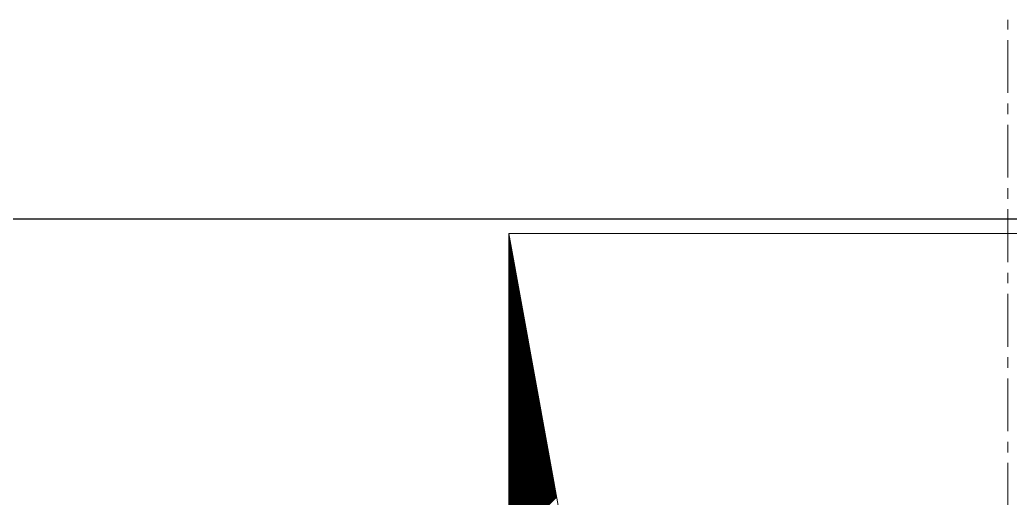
# Model space of a CAD drawing. Header units: millimetres. Extents: x -1319 to 21258, y 10038 to 27532.
# Drawn here: x 16878.3 to 17027.1, y 15767.3 to 15839.1 of the extents above; entities that cross this region are included whole.
import ezdxf

# ---------------------------------------------------------------- set-up
doc = ezdxf.new("R2010")
doc.units = ezdxf.units.MM
doc.linetypes.add('CENTER', pattern=[12.7, 7.9375, -1.5875, 1.5875, -1.5875])
doc.layers.add('2', color=7, linetype='Continuous')
doc.layers.add('CEN', color=1, linetype='CENTER', lineweight=9)
doc.layers.add('CIVIL', color=6, linetype='Continuous', lineweight=9)

# ---------------------------------------------------------------- blocks, each defined once
blk = doc.blocks.new('A$Cfeb8c868')
at = {"layer": '2', "color": 4, "linetype": 'Continuous'}
blk.add_line((11374.98, -7672.85), (10527.98, -7672.85), dxfattribs=at)
blk = doc.blocks.new('A$C8184bacf')
at = {"layer": 'CEN', "color": 1}
blk.add_line((11300, -7857.1, 448149755.6), (11300, -7642.92, 448149755.6), dxfattribs=at)
at = {"layer": 'CIVIL', "color": 1}
for p, q in [((11225, -7675.01, 448149755.6), (11375, -7675.01, 448149755.6)), ((11225, -7825.01, 448149755.6), (11225, -7675.01, 448149755.6)), ((11225, -7675.01, 448149755.6), (11245, -7785.01, 448149755.6))]:
    blk.add_line(p, q, dxfattribs=at)
at = {"layer": 'CIVIL', "color": 1, "linetype": 'Continuous'}
for p, q in [((11225.02, -7675.12, 448149755.6), (11225, -7675.14, 448149755.6)), ((11225.05, -7675.27, 448149755.6), (11225, -7675.32, 448149755.6)), ((11225.07, -7675.42, 448149755.6), (11225, -7675.49, 448149755.6)), ((11225.1, -7675.57, 448149755.6), (11225, -7675.67, 448149755.6)), ((11225.13, -7675.72, 448149755.6), (11225, -7675.85, 448149755.6)), ((11225.16, -7675.87, 448149755.6), (11225, -7676.02, 448149755.6)), ((11225.18, -7676.02, 448149755.6), (11225, -7676.2, 448149755.6)), ((11225.21, -7676.17, 448149755.6), (11225, -7676.38, 448149755.6)), ((11225.24, -7676.32, 448149755.6), (11225, -7676.55, 448149755.6)), ((11225.26, -7676.47, 448149755.6), (11225, -7676.73, 448149755.6)), ((11225.29, -7676.61, 448149755.6), (11225, -7676.91, 448149755.6)), ((11225.32, -7676.76, 448149755.6), (11225, -7677.08, 448149755.6)), ((11225.35, -7676.91, 448149755.6), (11225, -7677.26, 448149755.6)), ((11225.37, -7677.06, 448149755.6), (11225, -7677.44, 448149755.6)), ((11225.4, -7677.21, 448149755.6), (11225, -7677.61, 448149755.6)), ((11225.43, -7677.36, 448149755.6), (11225, -7677.79, 448149755.6)), ((11225.46, -7677.51, 448149755.6), (11225, -7677.97, 448149755.6)), ((11225.48, -7677.66, 448149755.6), (11225, -7678.14, 448149755.6)), ((11225.51, -7677.81, 448149755.6), (11225, -7678.32, 448149755.6)), ((11225.54, -7677.96, 448149755.6), (11225, -7678.5, 448149755.6)), ((11225.56, -7678.11, 448149755.6), (11225, -7678.67, 448149755.6)), ((11225.59, -7678.26, 448149755.6), (11225, -7678.85, 448149755.6)), ((11225.62, -7678.41, 448149755.6), (11225, -7679.03, 448149755.6)), ((11225.65, -7678.56, 448149755.6), (11225, -7679.2, 448149755.6)), ((11225.67, -7678.71, 448149755.6), (11225, -7679.38, 448149755.6)), ((11225.7, -7678.86, 448149755.6), (11225, -7679.56, 448149755.6)), ((11225.73, -7679.01, 448149755.6), (11225, -7679.74, 448149755.6)), ((11225.75, -7679.16, 448149755.6), (11225, -7679.91, 448149755.6)), ((11225.78, -7679.31, 448149755.6), (11225, -7680.09, 448149755.6)), ((11225.81, -7679.46, 448149755.6), (11225, -7680.27, 448149755.6)), ((11225.84, -7679.61, 448149755.6), (11225, -7680.44, 448149755.6)), ((11225.86, -7679.76, 448149755.6), (11225, -7680.62, 448149755.6)), ((11225.89, -7679.91, 448149755.6), (11225, -7680.8, 448149755.6)), ((11225.92, -7680.06, 448149755.6), (11225, -7680.97, 448149755.6)), ((11225.94, -7680.2, 448149755.6), (11225, -7681.15, 448149755.6)), ((11225.97, -7680.35, 448149755.6), (11225, -7681.33, 448149755.6)), ((11226, -7680.5, 448149755.6), (11225, -7681.5, 448149755.6)), ((11226.03, -7680.65, 448149755.6), (11225, -7681.68, 448149755.6)), ((11226.05, -7680.8, 448149755.6), (11225, -7681.86, 448149755.6)), ((11226.08, -7680.95, 448149755.6), (11225, -7682.03, 448149755.6)), ((11226.11, -7681.1, 448149755.6), (11225, -7682.21, 448149755.6)), ((11226.13, -7681.25, 448149755.6), (11225, -7682.39, 448149755.6)), ((11226.16, -7681.4, 448149755.6), (11225, -7682.56, 448149755.6)), ((11226.19, -7681.55, 448149755.6), (11225, -7682.74, 448149755.6)), ((11226.22, -7681.7, 448149755.6), (11225, -7682.92, 448149755.6)), ((11226.24, -7681.85, 448149755.6), (11225, -7683.09, 448149755.6)), ((11226.27, -7682, 448149755.6), (11225, -7683.27, 448149755.6)), ((11226.3, -7682.15, 448149755.6), (11225, -7683.45, 448149755.6)), ((11226.33, -7682.3, 448149755.6), (11225, -7683.62, 448149755.6)), ((11226.35, -7682.45, 448149755.6), (11225, -7683.8, 448149755.6)), ((11226.38, -7682.6, 448149755.6), (11225, -7683.98, 448149755.6)), ((11226.41, -7682.75, 448149755.6), (11225, -7684.15, 448149755.6)), ((11226.43, -7682.9, 448149755.6), (11225, -7684.33, 448149755.6)), ((11226.46, -7683.05, 448149755.6), (11225, -7684.51, 448149755.6)), ((11226.49, -7683.2, 448149755.6), (11225, -7684.68, 448149755.6)), ((11226.52, -7683.35, 448149755.6), (11225, -7684.86, 448149755.6)), ((11226.54, -7683.5, 448149755.6), (11225, -7685.04, 448149755.6)), ((11226.57, -7683.64, 448149755.6), (11225, -7685.22, 448149755.6)), ((11226.6, -7683.79, 448149755.6), (11225, -7685.39, 448149755.6)), ((11226.62, -7683.94, 448149755.6), (11225, -7685.57, 448149755.6)), ((11226.65, -7684.09, 448149755.6), (11225, -7685.75, 448149755.6)), ((11226.68, -7684.24, 448149755.6), (11225, -7685.92, 448149755.6)), ((11226.71, -7684.39, 448149755.6), (11225, -7686.1, 448149755.6)), ((11226.73, -7684.54, 448149755.6), (11225, -7686.28, 448149755.6)), ((11226.76, -7684.69, 448149755.6), (11225, -7686.45, 448149755.6)), ((11226.79, -7684.84, 448149755.6), (11225, -7686.63, 448149755.6)), ((11226.81, -7684.99, 448149755.6), (11225, -7686.81, 448149755.6)), ((11226.84, -7685.14, 448149755.6), (11225, -7686.98, 448149755.6)), ((11226.87, -7685.29, 448149755.6), (11225, -7687.16, 448149755.6)), ((11226.9, -7685.44, 448149755.6), (11225, -7687.34, 448149755.6)), ((11226.92, -7685.59, 448149755.6), (11225, -7687.51, 448149755.6)), ((11226.95, -7685.74, 448149755.6), (11225, -7687.69, 448149755.6)), ((11226.98, -7685.89, 448149755.6), (11225, -7687.87, 448149755.6)), ((11227.01, -7686.04, 448149755.6), (11225, -7688.04, 448149755.6)), ((11227.03, -7686.19, 448149755.6), (11225, -7688.22, 448149755.6)), ((11227.06, -7686.34, 448149755.6), (11225, -7688.4, 448149755.6)), ((11227.09, -7686.49, 448149755.6), (11225, -7688.57, 448149755.6)), ((11227.11, -7686.64, 448149755.6), (11225, -7688.75, 448149755.6)), ((11227.14, -7686.79, 448149755.6), (11225, -7688.93, 448149755.6)), ((11227.17, -7686.94, 448149755.6), (11225, -7689.1, 448149755.6)), ((11227.2, -7687.09, 448149755.6), (11225, -7689.28, 448149755.6)), ((11227.22, -7687.23, 448149755.6), (11225, -7689.46, 448149755.6)), ((11227.25, -7687.38, 448149755.6), (11225, -7689.63, 448149755.6)), ((11227.28, -7687.53, 448149755.6), (11225, -7689.81, 448149755.6)), ((11227.3, -7687.68, 448149755.6), (11225, -7689.99, 448149755.6)), ((11227.33, -7687.83, 448149755.6), (11225, -7690.16, 448149755.6)), ((11227.36, -7687.98, 448149755.6), (11225, -7690.34, 448149755.6)), ((11227.39, -7688.13, 448149755.6), (11225, -7690.52, 448149755.6)), ((11227.41, -7688.28, 448149755.6), (11225, -7690.7, 448149755.6)), ((11227.44, -7688.43, 448149755.6), (11225, -7690.87, 448149755.6)), ((11227.47, -7688.58, 448149755.6), (11225, -7691.05, 448149755.6)), ((11227.49, -7688.73, 448149755.6), (11225, -7691.23, 448149755.6)), ((11227.52, -7688.88, 448149755.6), (11225, -7691.4, 448149755.6)), ((11227.55, -7689.03, 448149755.6), (11225, -7691.58, 448149755.6)), ((11227.58, -7689.18, 448149755.6), (11225, -7691.76, 448149755.6)), ((11227.6, -7689.33, 448149755.6), (11225, -7691.93, 448149755.6)), ((11227.63, -7689.48, 448149755.6), (11225, -7692.11, 448149755.6)), ((11227.66, -7689.63, 448149755.6), (11225, -7692.29, 448149755.6)), ((11227.69, -7689.78, 448149755.6), (11225, -7692.46, 448149755.6)), ((11227.71, -7689.93, 448149755.6), (11225, -7692.64, 448149755.6)), ((11227.74, -7690.08, 448149755.6), (11225, -7692.82, 448149755.6)), ((11227.77, -7690.23, 448149755.6), (11225, -7692.99, 448149755.6)), ((11227.79, -7690.38, 448149755.6), (11225, -7693.17, 448149755.6)), ((11227.82, -7690.53, 448149755.6), (11225, -7693.35, 448149755.6)), ((11227.85, -7690.68, 448149755.6), (11225, -7693.52, 448149755.6)), ((11227.88, -7690.82, 448149755.6), (11225, -7693.7, 448149755.6)), ((11227.9, -7690.97, 448149755.6), (11225, -7693.88, 448149755.6)), ((11227.93, -7691.12, 448149755.6), (11225, -7694.05, 448149755.6)), ((11227.96, -7691.27, 448149755.6), (11225, -7694.23, 448149755.6)), ((11227.98, -7691.42, 448149755.6), (11225, -7694.41, 448149755.6)), ((11228.01, -7691.57, 448149755.6), (11225, -7694.58, 448149755.6)), ((11228.04, -7691.72, 448149755.6), (11225, -7694.76, 448149755.6)), ((11228.07, -7691.87, 448149755.6), (11225, -7694.94, 448149755.6)), ((11228.09, -7692.02, 448149755.6), (11225, -7695.11, 448149755.6)), ((11228.12, -7692.17, 448149755.6), (11225, -7695.29, 448149755.6)), ((11228.15, -7692.32, 448149755.6), (11225, -7695.47, 448149755.6)), ((11228.17, -7692.47, 448149755.6), (11225, -7695.64, 448149755.6)), ((11228.2, -7692.62, 448149755.6), (11225, -7695.82, 448149755.6)), ((11228.23, -7692.77, 448149755.6), (11225, -7696, 448149755.6)), ((11228.26, -7692.92, 448149755.6), (11225, -7696.18, 448149755.6)), ((11228.28, -7693.07, 448149755.6), (11225, -7696.35, 448149755.6)), ((11228.31, -7693.22, 448149755.6), (11225, -7696.53, 448149755.6)), ((11228.34, -7693.37, 448149755.6), (11225, -7696.71, 448149755.6)), ((11228.37, -7693.52, 448149755.6), (11225, -7696.88, 448149755.6)), ((11228.39, -7693.67, 448149755.6), (11225, -7697.06, 448149755.6)), ((11228.42, -7693.82, 448149755.6), (11225, -7697.24, 448149755.6)), ((11228.45, -7693.97, 448149755.6), (11225, -7697.41, 448149755.6)), ((11228.47, -7694.12, 448149755.6), (11225, -7697.59, 448149755.6)), ((11228.5, -7694.27, 448149755.6), (11225, -7697.77, 448149755.6)), ((11228.53, -7694.41, 448149755.6), (11225, -7697.94, 448149755.6)), ((11228.56, -7694.56, 448149755.6), (11225, -7698.12, 448149755.6)), ((11228.58, -7694.71, 448149755.6), (11225, -7698.3, 448149755.6)), ((11228.61, -7694.86, 448149755.6), (11225, -7698.47, 448149755.6)), ((11228.64, -7695.01, 448149755.6), (11225, -7698.65, 448149755.6)), ((11228.66, -7695.16, 448149755.6), (11225, -7698.83, 448149755.6)), ((11228.69, -7695.31, 448149755.6), (11225, -7699, 448149755.6)), ((11228.72, -7695.46, 448149755.6), (11225, -7699.18, 448149755.6)), ((11228.75, -7695.61, 448149755.6), (11225, -7699.36, 448149755.6)), ((11228.77, -7695.76, 448149755.6), (11225, -7699.53, 448149755.6)), ((11228.8, -7695.91, 448149755.6), (11225, -7699.71, 448149755.6)), ((11228.83, -7696.06, 448149755.6), (11225, -7699.89, 448149755.6)), ((11228.85, -7696.21, 448149755.6), (11225, -7700.06, 448149755.6)), ((11228.88, -7696.36, 448149755.6), (11225, -7700.24, 448149755.6)), ((11228.91, -7696.51, 448149755.6), (11225, -7700.42, 448149755.6)), ((11228.94, -7696.66, 448149755.6), (11225, -7700.59, 448149755.6)), ((11228.96, -7696.81, 448149755.6), (11225, -7700.77, 448149755.6)), ((11228.99, -7696.96, 448149755.6), (11225, -7700.95, 448149755.6)), ((11229.02, -7697.11, 448149755.6), (11225, -7701.12, 448149755.6)), ((11229.04, -7697.26, 448149755.6), (11225, -7701.3, 448149755.6)), ((11229.07, -7697.41, 448149755.6), (11225, -7701.48, 448149755.6)), ((11229.1, -7697.56, 448149755.6), (11225, -7701.66, 448149755.6)), ((11229.13, -7697.71, 448149755.6), (11225, -7701.83, 448149755.6)), ((11229.15, -7697.86, 448149755.6), (11225, -7702.01, 448149755.6)), ((11229.18, -7698, 448149755.6), (11225, -7702.19, 448149755.6)), ((11229.21, -7698.15, 448149755.6), (11225, -7702.36, 448149755.6)), ((11229.24, -7698.3, 448149755.6), (11225, -7702.54, 448149755.6)), ((11229.26, -7698.45, 448149755.6), (11225, -7702.72, 448149755.6)), ((11229.29, -7698.6, 448149755.6), (11225, -7702.89, 448149755.6)), ((11229.32, -7698.75, 448149755.6), (11225, -7703.07, 448149755.6)), ((11229.34, -7698.9, 448149755.6), (11225, -7703.25, 448149755.6)), ((11229.37, -7699.05, 448149755.6), (11225, -7703.42, 448149755.6)), ((11229.4, -7699.2, 448149755.6), (11225, -7703.6, 448149755.6)), ((11229.43, -7699.35, 448149755.6), (11225, -7703.78, 448149755.6)), ((11229.45, -7699.5, 448149755.6), (11225, -7703.95, 448149755.6)), ((11229.48, -7699.65, 448149755.6), (11225, -7704.13, 448149755.6)), ((11229.51, -7699.8, 448149755.6), (11225, -7704.31, 448149755.6)), ((11229.53, -7699.95, 448149755.6), (11225, -7704.48, 448149755.6)), ((11229.56, -7700.1, 448149755.6), (11225, -7704.66, 448149755.6)), ((11229.59, -7700.25, 448149755.6), (11225, -7704.84, 448149755.6)), ((11229.62, -7700.4, 448149755.6), (11225, -7705.01, 448149755.6)), ((11229.64, -7700.55, 448149755.6), (11225, -7705.19, 448149755.6)), ((11229.67, -7700.7, 448149755.6), (11225, -7705.37, 448149755.6)), ((11229.7, -7700.85, 448149755.6), (11225, -7705.54, 448149755.6)), ((11229.72, -7701, 448149755.6), (11225, -7705.72, 448149755.6)), ((11229.75, -7701.15, 448149755.6), (11225, -7705.9, 448149755.6)), ((11229.78, -7701.3, 448149755.6), (11225, -7706.07, 448149755.6)), ((11229.81, -7701.45, 448149755.6), (11225, -7706.25, 448149755.6)), ((11229.83, -7701.59, 448149755.6), (11225, -7706.43, 448149755.6)), ((11229.86, -7701.74, 448149755.6), (11225, -7706.61, 448149755.6)), ((11229.89, -7701.89, 448149755.6), (11225, -7706.78, 448149755.6)), ((11229.92, -7702.04, 448149755.6), (11225, -7706.96, 448149755.6)), ((11229.94, -7702.19, 448149755.6), (11225, -7707.14, 448149755.6)), ((11229.97, -7702.34, 448149755.6), (11225, -7707.31, 448149755.6)), ((11230, -7702.49, 448149755.6), (11225, -7707.49, 448149755.6)), ((11230.02, -7702.64, 448149755.6), (11225, -7707.67, 448149755.6)), ((11230.05, -7702.79, 448149755.6), (11225, -7707.84, 448149755.6)), ((11230.08, -7702.94, 448149755.6), (11225, -7708.02, 448149755.6)), ((11230.11, -7703.09, 448149755.6), (11225, -7708.2, 448149755.6)), ((11230.13, -7703.24, 448149755.6), (11225, -7708.37, 448149755.6)), ((11230.16, -7703.39, 448149755.6), (11225, -7708.55, 448149755.6)), ((11230.19, -7703.54, 448149755.6), (11225, -7708.73, 448149755.6)), ((11230.21, -7703.69, 448149755.6), (11225, -7708.9, 448149755.6)), ((11230.24, -7703.84, 448149755.6), (11225, -7709.08, 448149755.6)), ((11230.27, -7703.99, 448149755.6), (11225, -7709.26, 448149755.6)), ((11230.3, -7704.14, 448149755.6), (11225, -7709.43, 448149755.6)), ((11230.32, -7704.29, 448149755.6), (11225, -7709.61, 448149755.6)), ((11230.35, -7704.44, 448149755.6), (11225, -7709.79, 448149755.6)), ((11230.38, -7704.59, 448149755.6), (11225, -7709.96, 448149755.6)), ((11230.4, -7704.74, 448149755.6), (11225, -7710.14, 448149755.6)), ((11230.43, -7704.89, 448149755.6), (11225, -7710.32, 448149755.6)), ((11230.46, -7705.03, 448149755.6), (11225, -7710.49, 448149755.6)), ((11230.49, -7705.18, 448149755.6), (11225, -7710.67, 448149755.6)), ((11230.51, -7705.33, 448149755.6), (11225, -7710.85, 448149755.6)), ((11230.54, -7705.48, 448149755.6), (11225, -7711.02, 448149755.6)), ((11230.57, -7705.63, 448149755.6), (11225, -7711.2, 448149755.6)), ((11230.6, -7705.78, 448149755.6), (11225, -7711.38, 448149755.6)), ((11230.62, -7705.93, 448149755.6), (11225, -7711.55, 448149755.6)), ((11230.65, -7706.08, 448149755.6), (11225, -7711.73, 448149755.6)), ((11230.68, -7706.23, 448149755.6), (11225, -7711.91, 448149755.6)), ((11230.7, -7706.38, 448149755.6), (11225, -7712.09, 448149755.6)), ((11230.73, -7706.53, 448149755.6), (11225, -7712.26, 448149755.6)), ((11230.76, -7706.68, 448149755.6), (11225, -7712.44, 448149755.6)), ((11230.79, -7706.83, 448149755.6), (11225, -7712.62, 448149755.6)), ((11230.81, -7706.98, 448149755.6), (11225, -7712.79, 448149755.6)), ((11230.84, -7707.13, 448149755.6), (11225, -7712.97, 448149755.6)), ((11230.87, -7707.28, 448149755.6), (11225, -7713.15, 448149755.6)), ((11230.89, -7707.43, 448149755.6), (11225, -7713.32, 448149755.6)), ((11230.92, -7707.58, 448149755.6), (11225, -7713.5, 448149755.6)), ((11230.95, -7707.73, 448149755.6), (11225, -7713.68, 448149755.6)), ((11230.98, -7707.88, 448149755.6), (11225, -7713.85, 448149755.6)), ((11231, -7708.03, 448149755.6), (11225, -7714.03, 448149755.6)), ((11231.03, -7708.18, 448149755.6), (11225, -7714.21, 448149755.6)), ((11231.06, -7708.33, 448149755.6), (11225, -7714.38, 448149755.6)), ((11231.08, -7708.48, 448149755.6), (11225, -7714.56, 448149755.6)), ((11231.11, -7708.62, 448149755.6), (11225, -7714.74, 448149755.6)), ((11231.14, -7708.77, 448149755.6), (11225, -7714.91, 448149755.6)), ((11231.17, -7708.92, 448149755.6), (11225, -7715.09, 448149755.6)), ((11231.19, -7709.07, 448149755.6), (11225, -7715.27, 448149755.6)), ((11231.22, -7709.22, 448149755.6), (11225, -7715.44, 448149755.6)), ((11231.25, -7709.37, 448149755.6), (11225, -7715.62, 448149755.6)), ((11231.28, -7709.52, 448149755.6), (11225, -7715.8, 448149755.6)), ((11231.3, -7709.67, 448149755.6), (11225, -7715.97, 448149755.6)), ((11231.33, -7709.82, 448149755.6), (11225, -7716.15, 448149755.6)), ((11231.36, -7709.97, 448149755.6), (11225, -7716.33, 448149755.6)), ((11231.38, -7710.12, 448149755.6), (11225, -7716.5, 448149755.6)), ((11231.41, -7710.27, 448149755.6), (11225, -7716.68, 448149755.6)), ((11231.44, -7710.42, 448149755.6), (11225, -7716.86, 448149755.6)), ((11231.47, -7710.57, 448149755.6), (11225, -7717.03, 448149755.6)), ((11231.49, -7710.72, 448149755.6), (11225, -7717.21, 448149755.6)), ((11231.52, -7710.87, 448149755.6), (11225, -7717.39, 448149755.6)), ((11231.55, -7711.02, 448149755.6), (11225, -7717.57, 448149755.6)), ((11231.57, -7711.17, 448149755.6), (11225, -7717.74, 448149755.6)), ((11231.6, -7711.32, 448149755.6), (11225, -7717.92, 448149755.6)), ((11231.63, -7711.47, 448149755.6), (11225, -7718.1, 448149755.6)), ((11231.66, -7711.62, 448149755.6), (11225, -7718.27, 448149755.6)), ((11231.68, -7711.77, 448149755.6), (11225, -7718.45, 448149755.6)), ((11231.71, -7711.92, 448149755.6), (11225, -7718.63, 448149755.6)), ((11231.74, -7712.07, 448149755.6), (11225, -7718.8, 448149755.6)), ((11231.76, -7712.21, 448149755.6), (11225, -7718.98, 448149755.6)), ((11231.79, -7712.36, 448149755.6), (11225, -7719.16, 448149755.6)), ((11231.82, -7712.51, 448149755.6), (11225, -7719.33, 448149755.6)), ((11231.85, -7712.66, 448149755.6), (11225, -7719.51, 448149755.6)), ((11231.87, -7712.81, 448149755.6), (11225, -7719.69, 448149755.6)), ((11231.9, -7712.96, 448149755.6), (11225, -7719.86, 448149755.6)), ((11231.93, -7713.11, 448149755.6), (11225, -7720.04, 448149755.6)), ((11231.95, -7713.26, 448149755.6), (11225, -7720.22, 448149755.6)), ((11231.98, -7713.41, 448149755.6), (11225, -7720.39, 448149755.6)), ((11232.01, -7713.56, 448149755.6), (11225, -7720.57, 448149755.6)), ((11232.04, -7713.71, 448149755.6), (11225, -7720.75, 448149755.6)), ((11232.06, -7713.86, 448149755.6), (11225, -7720.92, 448149755.6)), ((11232.09, -7714.01, 448149755.6), (11225, -7721.1, 448149755.6)), ((11232.12, -7714.16, 448149755.6), (11225, -7721.28, 448149755.6)), ((11232.15, -7714.31, 448149755.6), (11225, -7721.45, 448149755.6)), ((11232.17, -7714.46, 448149755.6), (11225, -7721.63, 448149755.6)), ((11232.2, -7714.61, 448149755.6), (11225, -7721.81, 448149755.6))]:
    blk.add_line(p, q, dxfattribs=at)

msp = doc.modelspace()

# ---------------------------------------------------------------- block references
for name in ['A$C8184bacf', 'A$Cfeb8c868']:
    msp.add_blockref(name, (5726.78, 23482.01))

doc.saveas('drawing.dxf')
